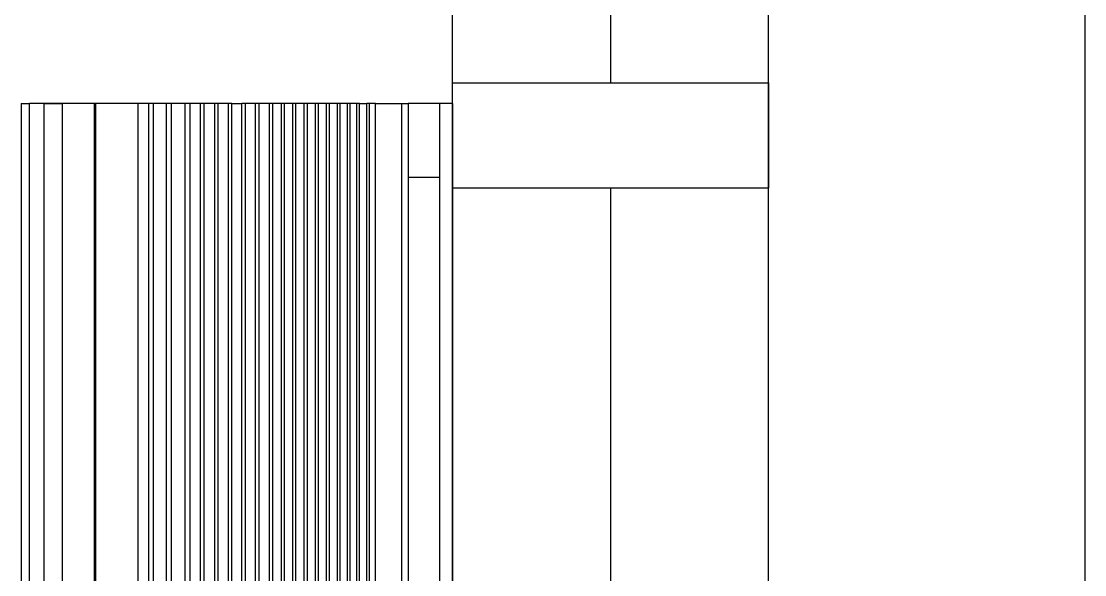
# Model space of a CAD drawing. Header units: inches. Extents: x 16928 to 514628, y -1471 to 241387.
# Drawn here: x 68934 to 69439, y 30619 to 30881 of the extents above; entities that cross this region are included whole.
import ezdxf

# ---------------------------------------------------------------- set-up
doc = ezdxf.new("R2010")
doc.units = ezdxf.units.IN
doc.header["$MEASUREMENT"] = 0
for name, color, linetype in [('Edges', 7, 'Continuous'), ('LW', 2, 'Continuous'), ('WIN', 9, 'Continuous')]:
    doc.layers.add(name, color=color, linetype=linetype)

# ---------------------------------------------------------------- blocks, each defined once
blk = doc.blocks.new('1.0HP AIR CONDITION')
for p, q in [((-806.72, 429.14), (-806.72, 414.2)), ((-841.74, 241.5), (-841.74, 250.08)), ((-841.74, 250.08), (-228.15, 250.08)), ((-228.15, 241.5), (-841.74, 241.5))]:
    blk.add_line(p, q)
at = {"layer": 'Edges'}
for p, q in [((-841.74, 435.23), (-228.15, 435.23)), ((-841.74, 435.23), (-841.74, 429.14)), ((-841.74, 429.14), (-228.15, 429.14)), ((-841.74, 429.14), (-841.74, 414.2)), ((-841.74, 414.2), (-228.15, 414.2)), ((-841.74, 411.18), (-841.74, 414.2)), ((-228.15, 411.18), (-841.74, 411.18)), ((-841.74, 398.82), (-841.74, 411.18)), ((-841.74, 398.82), (-841.74, 395.86)), ((-228.15, 398.82), (-841.74, 398.82)), ((-228.15, 395.86), (-841.74, 395.86)), ((-841.74, 395.86), (-841.74, 394.66)), ((-228.15, 394.66), (-841.74, 394.66)), ((-841.74, 391.14), (-841.74, 394.66)), ((-228.15, 391.14), (-841.74, 391.14)), ((-841.74, 391.14), (-841.74, 389.9)), ((-228.15, 389.9), (-841.74, 389.9)), ((-841.74, 389.9), (-841.74, 386.71)), ((-841.74, 386.71), (-841.74, 385.55)), ((-228.15, 386.71), (-841.74, 386.71)), ((-228.15, 385.55), (-841.74, 385.55)), ((-841.74, 385.55), (-841.74, 382.04)), ((-228.15, 382.04), (-841.74, 382.04)), ((-841.74, 382.04), (-841.74, 380.77)), ((-228.15, 380.77), (-841.74, 380.77)), ((-841.74, 380.77), (-841.74, 376.97)), ((-228.15, 376.97), (-841.74, 376.97)), ((-841.74, 376.97), (-841.74, 375.56)), ((-841.74, 375.56), (-841.74, 371.69)), ((-228.15, 375.56), (-841.74, 375.56)), ((-228.15, 371.69), (-841.74, 371.69)), ((-841.74, 371.69), (-841.74, 370.36)), ((-228.15, 370.36), (-841.74, 370.36)), ((-841.74, 370.36), (-841.74, 366.5)), ((-228.15, 366.5), (-841.74, 366.5)), ((-841.74, 366.5), (-841.74, 364.98)), ((-228.15, 364.98), (-841.74, 364.98)), ((-841.74, 364.98), (-841.74, 360.99)), ((-228.15, 360.99), (-841.74, 360.99)), ((-841.74, 360.99), (-841.74, 359.57)), ((-228.15, 359.57), (-841.74, 359.57)), ((-841.74, 359.57), (-841.74, 355.54)), ((-228.15, 355.54), (-841.74, 355.54)), ((-841.74, 355.54), (-841.74, 354.1)), ((-228.15, 354.1), (-841.74, 354.1)), ((-841.74, 354.1), (-841.74, 350.05)), ((-228.15, 350.05), (-841.74, 350.05)), ((-841.74, 350.05), (-841.74, 348.43)), ((-228.15, 348.43), (-841.74, 348.43)), ((-841.74, 348.43), (-841.74, 343.51)), ((-228.15, 343.51), (-841.74, 343.51)), ((-841.74, 343.51), (-841.74, 341.78)), ((-841.74, 341.78), (-841.74, 337.03)), ((-228.15, 341.78), (-841.74, 341.78)), ((-228.15, 337.03), (-841.74, 337.03)), ((-841.74, 337.03), (-841.74, 335.35)), ((-228.15, 335.35), (-841.74, 335.35)), ((-841.74, 330.65), (-841.74, 335.35)), ((-228.15, 330.65), (-841.74, 330.65)), ((-841.74, 330.65), (-841.74, 328.97)), ((-841.74, 328.97), (-841.74, 324.08)), ((-228.15, 328.97), (-841.74, 328.97)), ((-228.15, 324.08), (-841.74, 324.08)), ((-841.74, 324.08), (-841.74, 322.55)), ((-841.74, 322.55), (-841.74, 317.44)), ((-228.15, 322.55), (-841.74, 322.55)), ((-228.15, 317.44), (-841.74, 317.44)), ((-841.74, 317.44), (-841.74, 315.68)), ((-228.15, 315.68), (-841.74, 315.68)), ((-841.74, 315.68), (-841.74, 310.78)), ((-228.15, 310.78), (-841.74, 310.78)), ((-841.74, 310.78), (-841.74, 308.45)), ((-228.15, 308.45), (-841.74, 308.45)), ((-841.74, 308.45), (-841.74, 301.95)), ((-228.15, 301.95), (-841.74, 301.95)), ((-841.74, 301.95), (-841.74, 299.67)), ((-228.15, 299.67), (-841.74, 299.67)), ((-841.74, 299.67), (-841.74, 293.47)), ((-841.74, 293.47), (-841.74, 291.19)), ((-228.15, 293.47), (-841.74, 293.47)), ((-228.15, 291.19), (-841.74, 291.19)), ((-841.74, 291.19), (-841.74, 286.11)), ((-228.15, 286.11), (-841.74, 286.11)), ((-841.74, 286.11), (-841.74, 266.07)), ((-228.15, 266.07), (-841.74, 266.07)), ((-841.74, 266.07), (-841.74, 265.5)), ((-228.15, 265.5), (-841.74, 265.5)), ((-841.74, 265.5), (-841.74, 234.65)), ((-800.43, 234.65), (-841.74, 234.65)), ((-841.74, 230.7), (-841.74, 234.65)), ((-799.93, 234.65), (-800.43, 234.65)), ((-273.46, 234.65), (-799.93, 234.65)), ((-841.74, 230.7), (-228.15, 230.7))]:
    blk.add_line(p, q, dxfattribs=at)

msp = doc.modelspace()

# ---------------------------------------------------------------- linework, layer by layer
at = {"layer": 'LW'}
msp.add_line((69438.56, 31435.48), (69438.56, 29635.48), dxfattribs=at)
at = {"layer": 'WIN'}
for p, q in [((69138.56, 29635.48), (69138.56, 31435.48)), ((69288.56, 29660.48), (69288.56, 31410.48)), ((69213.56, 31385.48), (69213.56, 30852.15)), ((69213.56, 30802.15), (69213.56, 30268.81))]:
    msp.add_line(p, q, dxfattribs=at)
msp.add_lwpolyline([(69288.56, 30852.15), (69288.56, 30802.15), (69138.56, 30802.15), (69138.56, 30852.15)], close=True, dxfattribs=at)

# ---------------------------------------------------------------- block references
at = {"rotation": 270}
msp.add_blockref('1.0HP AIR CONDITION', (68703.33, 30000.54), dxfattribs=at)

doc.saveas('drawing.dxf')
